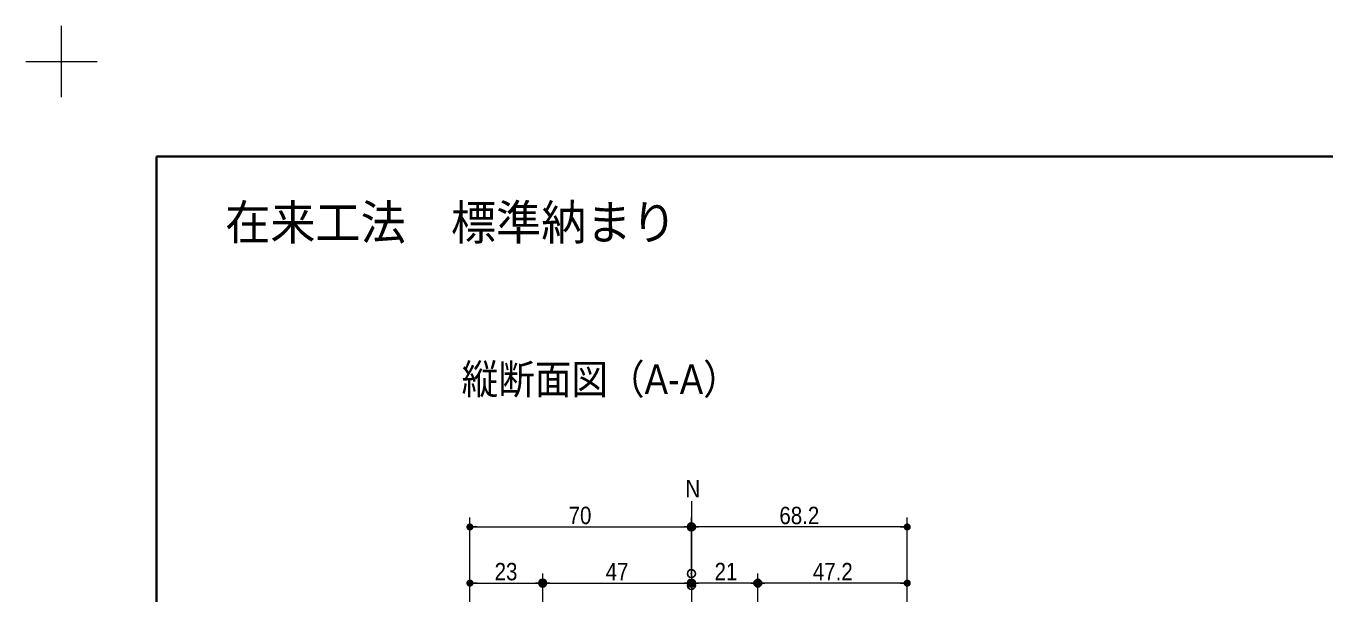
# Model space of a CAD drawing. Units: millimetres, scale not verified. Extents: x -909 to 909, y -457 to 457.
# Drawn here: x -909.4 to -499.2, y 277.6 to 456.8 of the extents above; entities that cross this region are included whole.
import ezdxf
from ezdxf.enums import TextEntityAlignment as Align

# ---------------------------------------------------------------- set-up
doc = ezdxf.new("R2010")
doc.units = ezdxf.units.MM
doc.header["$LTSCALE"] = 5
doc.header["$PDMODE"] = 32
doc.header["$PDSIZE"] = 2.5
for name, color, linetype, lineweight in [('0-0_1図面枠', 7, 'Continuous', 20), ('0-1_3一般', 7, 'Continuous', 15), ('0-2_2寸法-1', 7, 'Continuous', 15), ('0-3_0', 7, 'Continuous', 25)]:
    doc.layers.add(name, color=color, linetype=linetype, lineweight=lineweight)
doc.layers.add('0-4_Defpoints', color=7, linetype='Continuous')
doc.styles.add('ＭＳ Ｐゴシック', font='')
doc.styles.get('ＭＳ Ｐゴシック').set_extended_font_data('MS PGothic')

# ---------------------------------------------------------------- blocks, each defined once
blk = doc.blocks.new('グループ')
at = {"layer": '0-0_1図面枠', "lineweight": 15}
for p, q in [((-3150, 2171.25), (-3150, 2283.75)), ((-3206.25, 2227.5), (-3093.75, 2227.5))]:
    blk.add_line(p, q, dxfattribs=at)
blk = doc.blocks.new('グループ-2')
at = {"layer": '0-0_1図面枠', "lineweight": 35}
blk.add_lwpolyline([(-3000, 2077.5), (3000, 2077.5), (3000, -2077.5), (-3000, -2077.5)], close=True, dxfattribs=at)
blk = doc.blocks.new('図面枠')
at = {"layer": '0-0_1図面枠'}
for name in ['グループ', 'グループ-2']:
    blk.add_blockref(name, (0, 0), dxfattribs=at)
blk = doc.blocks.new('_Dot')
at = {"layer": '0-3_0'}
blk.add_line((-2.5, 0), (-5, 0), dxfattribs=at)
for points in [[(0, 0), (-2.5, 0), (-2.48, 0.31)], [(0, 0), (-2.48, -0.31), (-2.5, 0)], [(0, 0), (-2.48, 0.31), (-2.42, 0.62)], [(0, 0), (-2.42, -0.62), (-2.48, -0.31)], [(0, 0), (-2.42, 0.62), (-2.32, 0.92)], [(0, 0), (-2.32, -0.92), (-2.42, -0.62)], [(0, 0), (-2.32, 0.92), (-2.19, 1.2)], [(0, 0), (-2.19, -1.2), (-2.32, -0.92)], [(0, 0), (-2.19, 1.2), (-2.02, 1.47)], [(0, 0), (-2.02, -1.47), (-2.19, -1.2)], [(0, 0), (-2.02, 1.47), (-1.82, 1.71)], [(0, 0), (-1.82, -1.71), (-2.02, -1.47)], [(0, 0), (-1.82, 1.71), (-1.59, 1.93)], [(0, 0), (-1.59, -1.93), (-1.82, -1.71)], [(0, 0), (-1.59, 1.93), (-1.34, 2.11)], [(0, 0), (-1.34, -2.11), (-1.59, -1.93)], [(0, 0), (-1.34, 2.11), (-1.06, 2.26)], [(0, 0), (-1.06, -2.26), (-1.34, -2.11)], [(0, 0), (-1.06, 2.26), (-0.77, 2.38)], [(0, 0), (-0.77, -2.38), (-1.06, -2.26)], [(0, 0), (-0.77, 2.38), (-0.47, 2.46)], [(0, 0), (-0.47, -2.46), (-0.77, -2.38)], [(0, 0), (-0.47, 2.46), (-0.16, 2.5)], [(0, 0), (-0.16, -2.5), (-0.47, -2.46)], [(0, 0), (-0.16, 2.5), (0.16, 2.5)], [(0, 0), (0.16, -2.5), (-0.16, -2.5)], [(0, 0), (0.16, 2.5), (0.47, 2.46)], [(0, 0), (0.47, 2.46), (0.77, 2.38)], [(0, 0), (0.77, 2.38), (1.06, 2.26)], [(0, 0), (1.06, 2.26), (1.34, 2.11)], [(0, 0), (1.34, 2.11), (1.59, 1.93)], [(0, 0), (1.59, 1.93), (1.82, 1.71)], [(0, 0), (1.82, 1.71), (2.02, 1.47)], [(0, 0), (2.02, 1.47), (2.19, 1.2)], [(0, 0), (2.19, 1.2), (2.32, 0.92)], [(0, 0), (2.32, 0.92), (2.42, 0.62)], [(0, 0), (2.42, 0.62), (2.48, 0.31)], [(0, 0), (2.48, 0.31), (2.5, 0)], [(0, 0), (0.47, -2.46), (0.16, -2.5)], [(0, 0), (0.77, -2.38), (0.47, -2.46)], [(0, 0), (1.06, -2.26), (0.77, -2.38)], [(0, 0), (1.34, -2.11), (1.06, -2.26)], [(0, 0), (1.59, -1.93), (1.34, -2.11)], [(0, 0), (1.82, -1.71), (1.59, -1.93)], [(0, 0), (2.02, -1.47), (1.82, -1.71)], [(0, 0), (2.19, -1.2), (2.02, -1.47)], [(0, 0), (2.32, -0.92), (2.19, -1.2)], [(0, 0), (2.42, -0.62), (2.32, -0.92)], [(0, 0), (2.48, -0.31), (2.42, -0.62)], [(0, 0), (2.5, 0), (2.48, -0.31)]]:
    blk.add_solid(points, dxfattribs=at)

msp = doc.modelspace()

# ---------------------------------------------------------------- linework, layer by layer
at = {"layer": '0-1_3一般'}
msp.add_line((-699.088, 306.579), (-699.088, -256.391), dxfattribs=at)
at = {"layer": '0-2_2寸法-1'}
for p, q in [((-769.088, 165.77), (-769.088, 301.47)), ((-699.088, 282.983), (-699.088, 301.47)), ((-699.088, 282.983), (-699.088, 301.47)), ((-630.888, 146.87), (-630.888, 301.47)), ((-766.837, 298.47), (-701.339, 298.47)), ((-633.139, 298.47), (-696.837, 298.47)), ((-769.088, 165.77), (-769.088, 283.734)), ((-746.088, 169.47), (-746.088, 283.734)), ((-746.088, 169.47), (-746.088, 283.734)), ((-699.088, 282.983), (-699.088, 283.734)), ((-678.088, 186.269), (-678.088, 283.734)), ((-678.088, 186.269), (-678.088, 283.728)), ((-630.888, 146.87), (-630.888, 283.728)), ((-766.837, 280.734), (-748.339, 280.734)), ((-743.837, 280.734), (-701.339, 280.734)), ((-699.088, 280.734), (-699.088, 277.734)), ((-680.339, 280.734), (-696.837, 280.734)), ((-633.139, 280.728), (-675.837, 280.728))]:
    msp.add_line(p, q, dxfattribs=at)
at = {"layer": '0-4_Defpoints'}
for p in [(-699.088, 298.47), (-699.088, 298.47), (-699.088, 283.734), (-746.088, 280.734), (-699.088, 280.734), (-699.088, 279.983), (-678.088, 280.728)]:
    msp.add_point(p, dxfattribs=at)

# ---------------------------------------------------------------- block references
at = {"layer": '0-0_1図面枠', "xscale": 0.2, "yscale": 0.2}
msp.add_blockref('図面枠', (-268.125, 0), dxfattribs=at)
at = {"layer": '0-2_2寸法-1', "xscale": 0.4502051, "yscale": 0.4502051}
for p, rotation in [((-769.088, 298.47), 180), ((-699.088, 298.47), 179.99999), ((-630.888, 298.47), 359.99999), ((-769.088, 280.734), 180), ((-746.088, 280.734), 180), ((-699.088, 280.734), 180), ((-678.088, 280.728), 179.99999), ((-630.888, 280.728), 359.99999)]:
    msp.add_blockref('_Dot', p, dxfattribs=dict(at, rotation=rotation))
for p in [(-699.088, 298.47), (-746.088, 280.734), (-699.088, 280.734), (-678.088, 280.734)]:
    msp.add_blockref('_Dot', p, dxfattribs=at)

# ---------------------------------------------------------------- texts
at = {"layer": '0-1_3一般', "style": 'ＭＳ Ｐゴシック'}
for s, height, width, p in [('在来工法\u3000標準納まり', 11.01, 0.95, (-846.422, 385.898)), ('縦断面図（A-A）', 9.421, 0.9, (-771.701, 337.612))]:
    msp.add_text(s, height=height, dxfattribs=dict(at, width=width)).set_placement(p, align=Align.BOTTOM_LEFT)
at = {"layer": '0-1_3一般', "style": 'ＭＳ Ｐゴシック', "width": 0.9}
msp.add_text('N', height=5.499, rotation=180, dxfattribs=at).set_placement((-696.311, 314.957), align=Align.BOTTOM_LEFT)
at = {"layer": '0-2_2寸法-1', "style": 'ＭＳ Ｐゴシック', "width": 0.9}
for s, p in [('70', (-737.893, 297.726)), ('68.2', (-671.284, 297.712)), ('23', (-761.276, 279.976)), ('21', (-691.772, 279.99)), ('47.2', (-660.711, 279.97)), ('47', (-726.175, 279.976))]:
    msp.add_text(s, height=5.499, dxfattribs=at).set_placement(p, align=Align.BOTTOM_LEFT)

doc.saveas('drawing.dxf')
